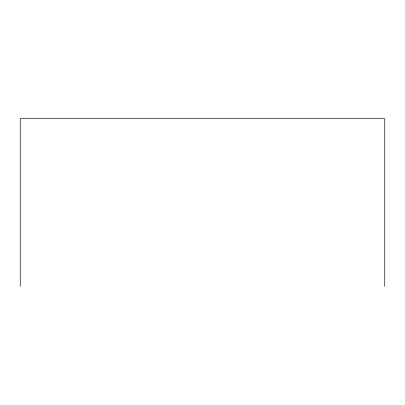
<?xml version="1.0" encoding="UTF-8"?>
<svg xmlns="http://www.w3.org/2000/svg" width="405" height="405" viewBox="0 0 405 405"><rect width="100%" height="100%" fill="white"/><g stroke="black" fill="none" stroke-linecap="round" stroke-linejoin="round"><path stroke-width="0.61" d="M384.75 286.37L384.75 118.63L20.25 118.63L20.25 286.37"/></g></svg>
